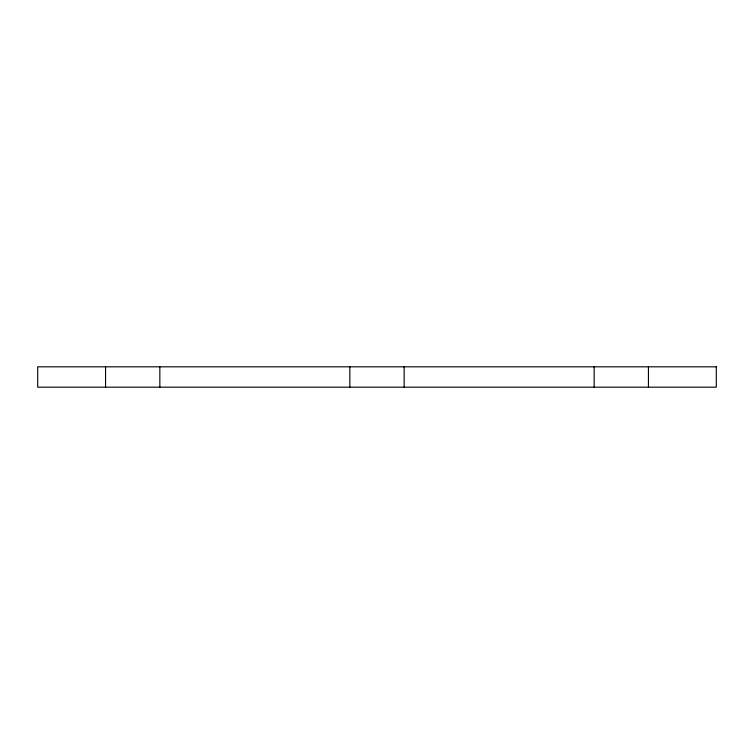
<?xml version="1.0" encoding="UTF-8"?>
<svg xmlns="http://www.w3.org/2000/svg" width="754" height="754" viewBox="0 0 754 754"><rect width="100%" height="100%" fill="white"/><g stroke="black" fill="none" stroke-linecap="round" stroke-linejoin="round"><path stroke-width="1.13" d="M648.44 366.821L648.44 387.179M594.152 366.821L594.152 387.179M404.144 366.821L404.144 387.179M349.856 366.821L349.856 387.179M159.848 366.821L159.848 387.179M105.56 366.821L105.56 387.179M716.3 366.821L37.7 366.821L37.7 387.179L716.3 387.179L716.3 366.821"/></g></svg>
